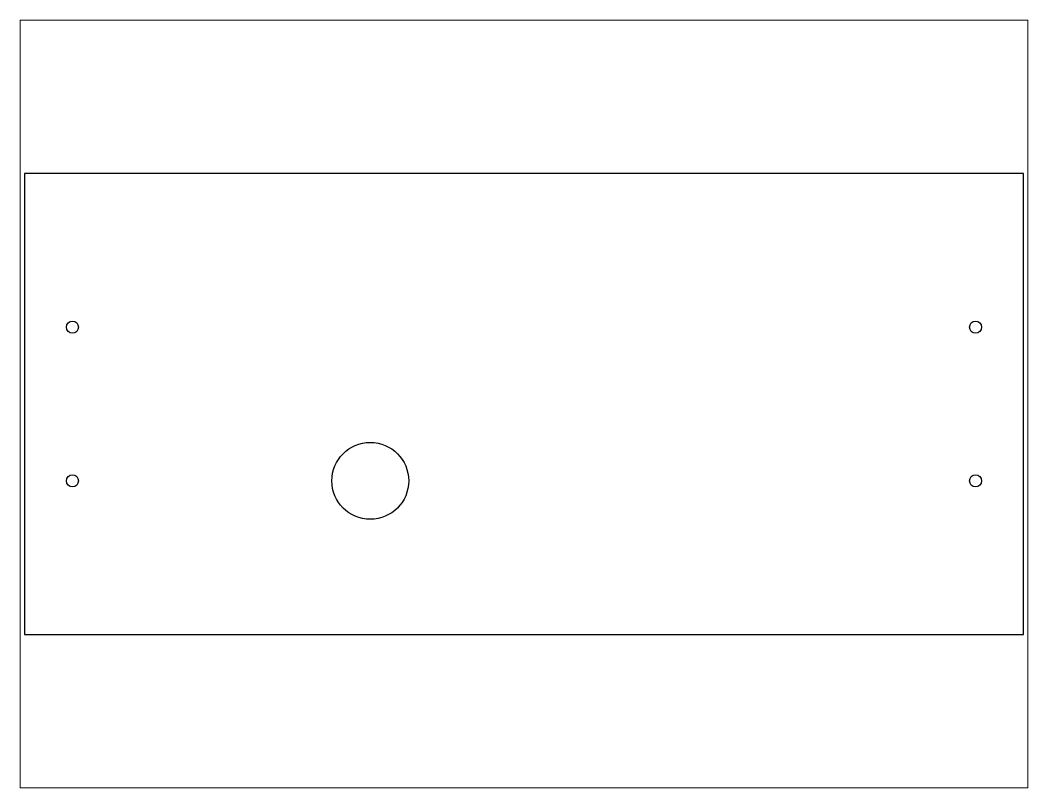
# Paper-space layout 'Layout2' of a CAD drawing. Header units: inches. Extents: x 1.05 to 9.45, y 0.8 to 7.2.
# The model-space entities are those that its viewports show. They can reach past a viewport. Long polylines and large blocks are cut down to what shows.
import ezdxf

# ---------------------------------------------------------------- set-up
doc = ezdxf.new("R2010")
doc.units = ezdxf.units.IN
doc.header["$MEASUREMENT"] = 0

msp = doc.modelspace()

# ---------------------------------------------------------------- linework, layer by layer
msp.add_lwpolyline([(0, 0), (26, 0), (26, 12), (0, 12)], close=True)
for centre, radius in [((1.25, 8), 0.156), ((24.75, 8), 0.156), ((9, 4), 1), ((1.25, 4), 0.156), ((24.75, 4), 0.156)]:
    msp.add_circle(centre, radius)

psp = doc.layouts.new('Layout2')

# ---------------------------------------------------------------- viewports
at = {"layer": '0'}
psp.add_viewport(center=(5.25, 4), size=(8.4, 6.4), view_center_point=(13, 6), view_height=19.977638, dxfattribs=at)

doc.saveas('drawing.dxf')
